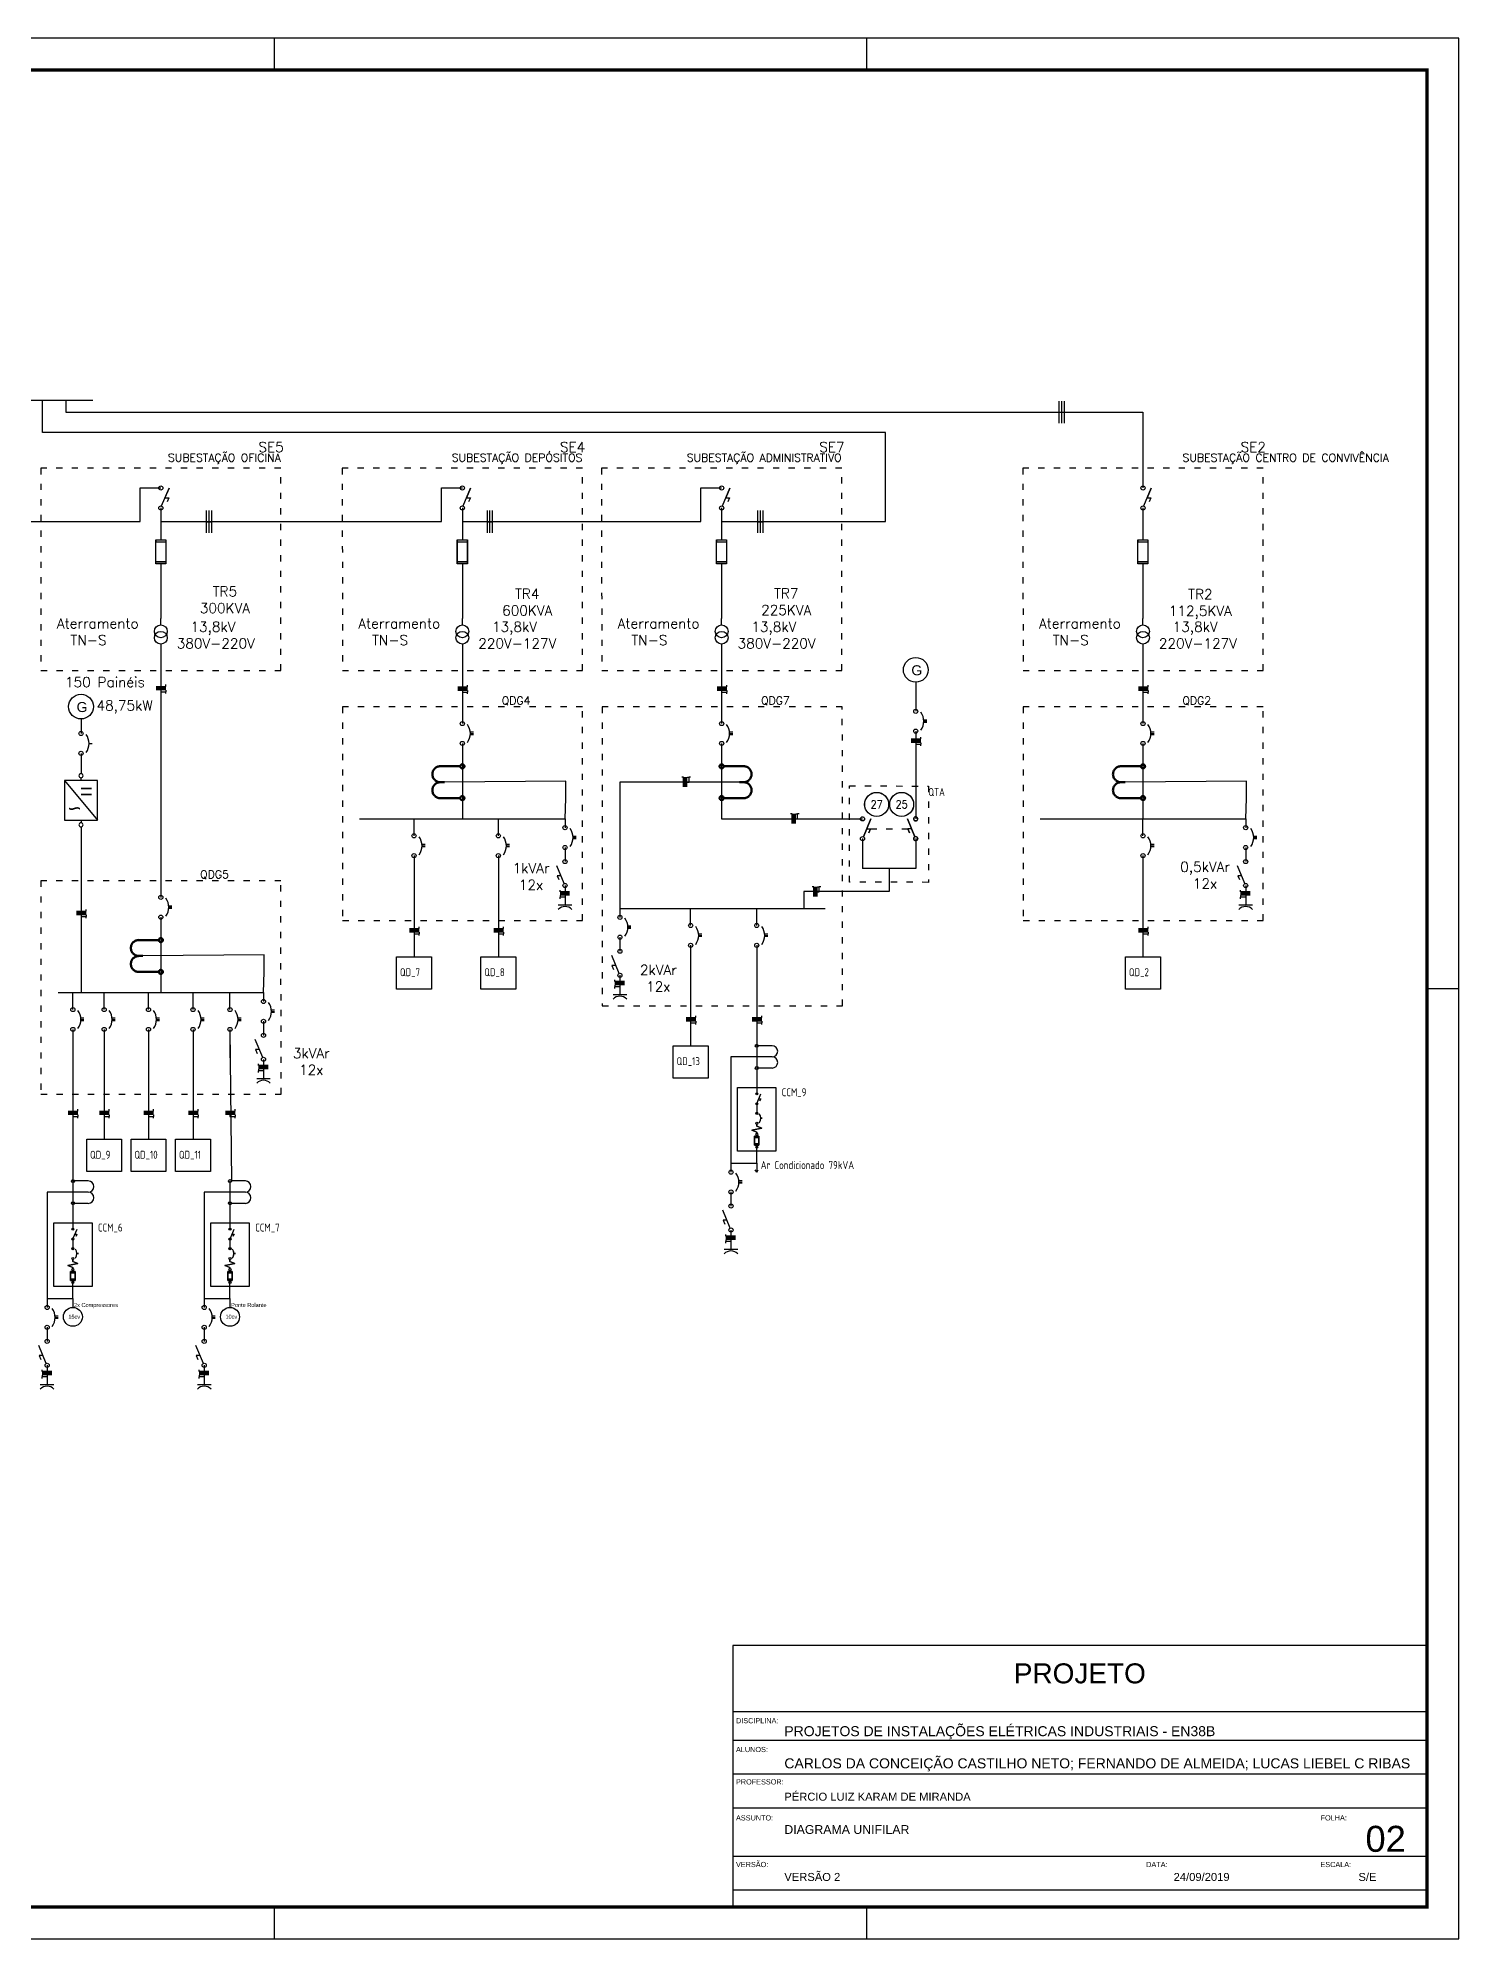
# Model space of a CAD drawing. Header units: millimetres. Extents: x -263 to 410, y 638 to 1114.
# Drawn here: x 54.7 to 409.8, y 638.4 to 1113.6 of the extents above; entities that cross this region are included whole.
import ezdxf
from ezdxf.enums import TextEntityAlignment as Align

# ---------------------------------------------------------------- set-up
doc = ezdxf.new("R2010")
doc.units = ezdxf.units.MM
doc.linetypes.add('ACAD_ISO02W100', pattern=[15, 12, -3])
doc.linetypes.add('ACAD_ISO03W100', pattern=[30, 12, -18])
doc.layers.add('Alimentadores', color=7, linetype='Continuous', lineweight=25)
doc.layers.add('Componentes', color=150, linetype='Continuous', lineweight=30)
for name, color, linetype in [('ARQ-FOLHA', 7, 'Continuous'), ('DESC', 250, 'Continuous'), ('SYMS', 245, 'Continuous')]:
    doc.layers.add(name, color=color, linetype=linetype)
doc.styles.add('arial', font='arial.ttf')
doc.styles.get("Standard").update_dxf_attribs({"font": 'arial.ttf'})
doc.styles.add('WD', font='romans.shx')
doc.styles.add('WD_IEC', font='isocp2.shx', dxfattribs={"width": 0.9, "height": 4})

# ---------------------------------------------------------------- blocks, each defined once
blk = doc.blocks.new('FOLHA A1')
at = {"layer": 'ARQ-FOLHA'}
for p, q in [((841, 0), (0, 0)), ((471, -10), (471, 0)), ((656, -10), (656, 0)), ((841, -594), (841, 0)), ((831, -297), (841, -297)), ((471, -594), (471, -584)), ((656, -594), (656, -584)), ((0, -594), (841, -594))]:
    blk.add_line(p, q, dxfattribs=at)
at = {"layer": 'ARQ-FOLHA', "const_width": 1}
blk.add_lwpolyline([(25, -10), (25, -584), (831, -584), (831, -10), (25, -10)], dxfattribs=at)
blk = doc.blocks.new('HFU0')
for p, q in [((-0.188, -0.078), (-0.188, 0.078)), ((-0.188, 0.078), (0.188, 0.078)), ((-0.156, 0.078), (-0.156, -0.078)), ((0.156, 0.078), (0.156, -0.078)), ((0.188, 0.078), (0.188, -0.078)), ((0.188, -0.078), (-0.188, -0.078))]:
    blk.add_line(p, q)
at = {"style": 'WD', "width": 0.7}
for tag, p in [('INST', (0, 0.328)), ('LOC', (0, 0.172)), ('DESC1', (0.007, -0.262)), ('DESC2', (0.007, -0.419)), ('DESC3', (0, -0.578))]:
    blk.add_attdef(tag, text='', height=0.125, dxfattribs=at).set_placement(p, align=Align.CENTER)
at = {"style": 'WD', "flags": 1}
for tag, p in [('X4TERM01', (-0.188, 0)), ('X1TERM02', (0.188, 0))]:
    blk.add_attdef(tag, p, '', height=0.01, dxfattribs=at)
at = {"style": 'WD', "width": 0.7}
blk.add_attdef('RATING1', text='', height=0.0938, dxfattribs=at).set_placement((0, 0), align=Align.MIDDLE_CENTER)
at = {"linetype": 'Continuous', "style": 'WD', "flags": 9}
for tag, p in [('ASSYCODE', (0.156, 0.118)), ('MFG', (0.156, 0.083)), ('CAT', (0.156, 0.102))]:
    blk.add_attdef(tag, text='', height=0.01, dxfattribs=at).set_placement(p, align=Align.CENTER)
at = {"linetype": 'Continuous', "style": 'WD', "width": 0.7, "flags": 8}
blk.add_attdef('TERM01', text='', height=0.1, dxfattribs=at).set_placement((-0.25, -0.016), align=Align.TOP_RIGHT)
blk.add_attdef('TERM02', text='', height=0.1, dxfattribs=at).set_placement((0.25, -0.016), align=Align.TOP_LEFT)
blk = doc.blocks.new('DISJUNTOR')
at = {"layer": 'Componentes', "linetype": 'Continuous'}
blk.add_line((228.84, 936.52), (229.58, 936.52), dxfattribs=at)
for centre in [(226.82, 939), (226.82, 934.05)]:
    blk.add_circle(centre, 0.514, dxfattribs=at)
blk.add_arc((225.08, 936.52), 3.74, 323.1301, 36.8699, dxfattribs=at)
blk = doc.blocks.new('FIOS')
at = {"layer": 'Alimentadores', "linetype": 'Continuous'}
for p, q in [((-1.15, 0), (1.26, 0)), ((0, 0), (0, -1.34)), ((1.26, 0), (1.26, 0.43)), ((-1.15, -0.24), (1.26, -0.24)), ((-1.15, -0.52), (1.26, -0.52)), ((-1.15, -0.81), (1.26, -0.81)), ((0, -1.34), (1.26, -1.34)), ((1.26, -0.93), (1.26, -1.34)), ((1.26, -1.75), (1.26, -1.34))]:
    blk.add_line(p, q, dxfattribs=at)
blk = doc.blocks.new('3FASESEMTERRA')
at = {"layer": 'Alimentadores', "linetype": 'Continuous'}
for p, q in [((-161.51, 1022.87), (-161.51, 1017.36)), ((-160.88, 1022.87), (-160.88, 1017.36)), ((-160.2, 1022.87), (-160.2, 1017.36)), ((-161.51, 1020.11), (-160.2, 1020.11))]:
    blk.add_line(p, q, dxfattribs=at)
blk = doc.blocks.new('HDS11')
for p, q in [((0.126, 0.013), (-0.156, 0.13)), ((0, 0.065), (0, 0.125)), ((0.062, 0.099), (0, 0.125))]:
    blk.add_line(p, q)
for centre in [(-0.155, 0), (0.155, 0)]:
    blk.add_circle(centre, 0.0322)
at = {"style": 'WD', "width": 0.7}
for tag, p in [('INST', (0, 0.625)), ('LOC', (0, 0.469)), ('RATING1', (0, 0.156)), ('DESC1', (0, -0.406)), ('XREF', (0, -0.236)), ('DESC2', (0, -0.562))]:
    blk.add_attdef(tag, text='', height=0.125, dxfattribs=at).set_placement(p, align=Align.CENTER)
at = {"style": 'WD'}
blk.add_attdef('TAG1', text='', height=0.125, dxfattribs=at).set_placement((0, 0.312), align=Align.CENTER)
for tag, p in [('X2LINK', (0, 0.438)), ('X8LINK', (0, -0.016))]:
    blk.add_attdef(tag, p, '', height=0.01, dxfattribs=at)
for tag, p, height, flags in [('X4TERM01', (-0.188, 0), 0.0125, 1), ('X1TERM02', (0.188, 0), 0.0125, 1), ('FAMILY', (0.206, 0.131), 0.01, 9), ('CONTACT', (0.206, 0.04), 0.01, 9)]:
    blk.add_attdef(tag, p, '', height=height, dxfattribs=dict(at, flags=flags))
at = {"linetype": 'Continuous', "style": 'WD', "flags": 9}
for tag, p in [('ASSYCODE', (0.219, 0.062)), ('MFG', (0.228, 0.089)), ('CAT', (0.23, 0.108))]:
    blk.add_attdef(tag, text='', height=0.01, dxfattribs=at).set_placement(p, align=Align.CENTER)
at = {"linetype": 'Continuous', "style": 'WD', "flags": 8}
blk.add_attdef('TERM01', text='', height=0.125, dxfattribs=at).set_placement((-0.25, -0.031), align=Align.TOP_RIGHT)
blk.add_attdef('TERM02', text='', height=0.125, dxfattribs=at).set_placement((0.25, -0.031), align=Align.TOP_LEFT)
blk = doc.blocks.new('HMO12')
blk.add_circle((0, 0), 0.188)
at = {"style": 'WD'}
for tag, width, p in [('INST', 0.7, (-0.026, 0.559)), ('TAG1', 0.9, (-0.031, 0.234)), ('LOC', 0.7, (-0.026, 0.39)), ('RATING1', 0.8, (0, 0))]:
    blk.add_attdef(tag, text='', height=0.125, dxfattribs=dict(at, width=width)).set_placement(p, align=Align.CENTER)
at = {"style": 'WD', "flags": 1}
for tag, p in [('X4TERM01', (-0.188, 0)), ('X1TERM02', (0.188, 0)), ('X0TERM03', (0.133, -0.133))]:
    blk.add_attdef(tag, p, '', height=0.0125, dxfattribs=at)
at = {"linetype": 'Continuous', "style": 'WD', "flags": 9}
blk.add_attdef('ASSYCODE', text='', height=0.01, dxfattribs=at).set_placement((0, 0.125), align=Align.CENTER)
at = {"style": 'WD', "flags": 9}
blk.add_attdef('FAMILY', text='', height=0.01, dxfattribs=at).set_placement((-0.005, 0.17), align=Align.CENTER)
at = {"linetype": 'Continuous', "style": 'WD', "flags": 1}
for tag, p in [('MFG', (0, 0.14)), ('CAT', (0, 0.159))]:
    blk.add_attdef(tag, text='', height=0.01, dxfattribs=at).set_placement(p, align=Align.MIDDLE)
at = {"style": 'WD'}
for tag, p, width in [('DESC1', (1.126, 0.046), 0.9), ('DESC2', (1.126, -0.11), 0.9), ('RATING3', (1.125, -0.423), 0.8), ('DESC3', (1.126, -0.266), 0.9), ('RATING4', (1.125, -0.579), 0.8), ('WDTAGALT', (1.125, -0.75), 0.7)]:
    blk.add_attdef(tag, p, '', height=0.125, dxfattribs=dict(at, width=width))
at = {"linetype": 'Continuous', "style": 'WD'}
blk.add_attdef('TERM01', text='', height=0.125, dxfattribs=at).set_placement((-0.231, -0.035), align=Align.TOP_RIGHT)
at = {"style": 'WD', "width": 0.8}
blk.add_attdef('RATING2', text='', height=0.125, dxfattribs=at).set_placement((0.001, -0.016), align=Align.TOP_CENTER)
at = {"linetype": 'Continuous', "style": 'WD'}
for tag, p in [('TERM03', (0.062, -0.219)), ('TERM02', (0.231, -0.035))]:
    blk.add_attdef(tag, text='', height=0.125, dxfattribs=at).set_placement(p, align=Align.TOP_LEFT)
blk = doc.blocks.new('B2')
at = {"layer": 'Componentes', "linetype": 'ACAD_ISO02W100', "lineweight": 53}
for p, q in [((-1, 3.99), (3.97, 3.99)), ((0, 0), (-1, 0)), ((0, 0), (-1, 0)), ((-1, -3.99), (3.97, -3.99))]:
    blk.add_line(p, q, dxfattribs=at)
for centre in [(4.49, 3.97), (4.49, -3.97)]:
    blk.add_circle(centre, 0.514, dxfattribs=at)
for centre in [(-1, 2), (-1, -2)]:
    blk.add_arc(centre, 2, 90, 270, dxfattribs=at)
blk = doc.blocks.new('HCB11ML')
for p, q in [((0, 0.173), (0, 0.126)), ((0.188, 0), (0.25, 0)), ((0.25, 0), (0.312, 0.156)), ((0.312, 0.156), (0.375, -0.156)), ((0.375, -0.156), (0.438, 0)), ((0.438, 0), (0.467, 0)), ((0.562, 0), (0.531, 0)), ((0.562, 0.07), (0.844, 0.07)), ((0.562, -0.07), (0.562, 0.07)), ((0.609, 0.07), (0.609, -0.07)), ((0.797, 0.07), (0.797, -0.07)), ((0.844, 0.07), (0.844, -0.07)), ((0.875, 0), (0.844, 0)), ((0.844, -0.07), (0.562, -0.07))]:
    blk.add_line(p, q)
for centre in [(-0.155, 0), (0.155, 0), (0.499, 0), (0.905, 0)]:
    blk.add_circle(centre, 0.0322)
blk.add_arc((0, -0.109), 0.234, 53.1301, 126.8699)
at = {"style": 'WD', "width": 0.7}
for tag, p in [('DESC1', (0, 0.5)), ('INST', (0, 0.826)), ('LOC', (0, 0.656)), ('DESC2', (0, 0.344)), ('RATING1', (0, -0.188)), ('XREF', (0, -0.344))]:
    blk.add_attdef(tag, text='', height=0.125, dxfattribs=at).set_placement(p, align=Align.CENTER)
at = {"style": 'WD'}
for tag, p in [('TAG1', (0, 0.188)), ('MISC', (0.688, 0.125))]:
    blk.add_attdef(tag, text='', height=0.125, dxfattribs=at).set_placement(p, align=Align.CENTER)
for tag, p, height, flags in [('X4TERM01', (-0.188, 0), 0.0125, 1), ('X2LINK', (0, 0.219), 0.01, 1), ('X8LINK', (0, 0), 0.01, 1), ('FAMILY', (0.205, 0.152), 0.01, 9), ('CONTACT', (0.205, 0.133), 0.01, 9), ('X1TERM02', (0.938, 0), 0.0125, 1)]:
    blk.add_attdef(tag, p, '', height=height, dxfattribs=dict(at, flags=flags))
at = {"linetype": 'Continuous', "style": 'WD', "flags": 9}
for tag, p in [('ASSYCODE', (0.219, 0.062)), ('MFG', (0.228, 0.089)), ('CAT', (0.23, 0.108))]:
    blk.add_attdef(tag, text='', height=0.01, dxfattribs=at).set_placement(p, align=Align.CENTER)
at = {"linetype": 'Continuous', "style": 'WD', "flags": 8}
blk.add_attdef('TERM01', text='', height=0.125, dxfattribs=at).set_placement((-0.25, -0.031), align=Align.TOP_RIGHT)
blk.add_attdef('TERM02', text='', height=0.125, dxfattribs=at).set_placement((1, -0.031), align=Align.TOP_LEFT)
blk = doc.blocks.new('HXF1PT')
for p, q in [((-0.25, 0.344), (-0.25, 0.032)), ((0, 0.344), (0, 0.281)), ((0.25, 0.344), (0.25, 0.032))]:
    blk.add_line(p, q)
for centre in [(-0.249, 0), (0.249, 0)]:
    blk.add_circle(centre, 0.0322)
for centre in [(-0.125, 0.344), (0.125, 0.344)]:
    blk.add_arc(centre, 0.125, 0, 180)
at = {"style": 'WD', "width": 0.7}
for tag, p in [('INST', (-0.388, 0.577)), ('LOC', (-0.388, 0.408)), ('DESC1', (-0.388, 0.252)), ('DESC2', (-0.388, 0.095))]:
    blk.add_attdef(tag, text='', height=0.125, dxfattribs=at).set_placement(p, align=Align.RIGHT)
at = {"style": 'WD'}
for tag, p, height, flags in [('X4TERM01', (-0.281, 0), 0.0125, 1), ('X1TERM02', (0.281, 0), 0.0125, 1), ('FAMILY', (0.304, 0.191), 0.01, 9), ('X8TERM01', (-0.249, -0.032), 0.0125, 1), ('X8TERM02', (0.249, -0.032), 0.0125, 1)]:
    blk.add_attdef(tag, p, '', height=height, dxfattribs=dict(at, flags=flags))
blk.add_attdef('TYPE', text='', height=0.125, dxfattribs=at).set_placement((0, 0.125), align=Align.CENTER)
at = {"linetype": 'Continuous', "style": 'WD', "flags": 9}
for tag, p in [('ASSYCODE', (0.329, 0.119)), ('MFG', (0.327, 0.143)), ('CAT', (0.329, 0.162))]:
    blk.add_attdef(tag, text='', height=0.01, dxfattribs=at).set_placement(p, align=Align.CENTER)
at = {"style": 'WD'}
blk.add_attdef('TAG1', (0.368, 0.188), '', height=0.125, dxfattribs=at)
at = {"style": 'WD', "width": 0.7}
blk.add_attdef('RATING1', (0.368, 0.031), '', height=0.125, dxfattribs=at)
at = {"linetype": 'Continuous', "style": 'WD', "flags": 8}
for tag, p in [('TERM01', (-0.188, -0.031)), ('TERM02', (0.328, -0.031))]:
    blk.add_attdef(tag, text='', height=0.125, dxfattribs=at).set_placement(p, align=Align.TOP_LEFT)
blk = doc.blocks.new('inversor')
at = {"layer": 'Componentes', "linetype": 'Continuous'}
for p, q in [((4.13, -1.17), (-4.13, -11.12)), ((0, -1.17), (0, -0.51)), ((0, -11.12), (0, -11.77))]:
    blk.add_line(p, q, dxfattribs=at)
blk.add_lwpolyline([(-4.13, -1.17), (4.13, -1.17), (4.13, -11.12), (-4.13, -11.12)], close=True, dxfattribs=at)
for centre in [(0, 0), (0, -12.28)]:
    blk.add_circle(centre, 0.514, dxfattribs=at)
at = {"layer": 'Componentes', "linetype": 'Continuous', "char_height": 4, "attachment_point": 1}
for s, insert in [('=', (-2.95, -1.85)), ('~', (0, -6.14))]:
    blk.add_mtext_dynamic_manual_height_columns(s, width=7.7773, gutter_width=12.5, heights=[0], dxfattribs=dict(at, insert=insert))

msp = doc.modelspace()

# ---------------------------------------------------------------- linework, layer by layer
at = {"lineweight": 30}
msp.add_line((-7.31, 1023.11), (68.45, 1023.11), dxfattribs=at)
at = {"ltscale": 0.13}
for p, q in [((85.41, 996.17), (85.41, 988.19)), ((160.76, 996.17), (160.76, 988.19)), ((225.56, 996.17), (225.56, 988.19)), ((330.85, 996.17), (330.85, 988.19)), ((85.41, 982.21), (85.41, 968.5)), ((160.76, 982.21), (160.76, 968.5)), ((225.56, 982.21), (225.56, 968.5)), ((330.85, 982.21), (330.85, 968.5)), ((274.07, 925.94), (274.07, 918.44)), ((260.77, 913.49), (260.77, 905.99)), ((274.07, 913.49), (274.07, 905.99)), ((274.07, 905.99), (260.77, 905.99)), ((267.42, 905.99), (267.42, 902.66)), ((234.33, 851.29), (234.33, 849.69)), ((234.33, 847.21), (234.33, 845.62)), ((234.33, 845.62), (234.33, 844.82)), ((63.44, 817.47), (63.44, 815.88)), ((102.7, 817.47), (102.7, 815.88)), ((63.44, 813.4), (63.44, 811.8)), ((102.7, 813.4), (102.7, 811.8)), ((63.44, 811.8), (63.44, 811)), ((102.7, 811.8), (102.7, 811))]:
    msp.add_line(p, q, dxfattribs=at)
at = {"linetype": 'ACAD_ISO03W100', "ltscale": 0.13}
msp.add_line((262.77, 915.96), (272.08, 915.96), dxfattribs=at)
for points in [[(55.43, 955.51), (115.43, 955.51), (115.41, 1006.12), (55.41, 1006.12)], [(130.79, 955.51), (190.79, 955.51), (190.76, 1006.12), (130.76, 1006.12)], [(195.59, 955.51), (255.59, 955.51), (255.56, 1006.12), (195.56, 1006.12)], [(300.88, 955.51), (360.88, 955.51), (360.85, 1006.12), (300.85, 1006.12)], [(130.81, 893.06), (190.81, 893.06), (190.79, 946.41), (130.79, 946.41)], [(195.74, 871.69), (255.74, 871.69), (255.72, 946.41), (195.72, 946.41)], [(300.9, 893.06), (360.9, 893.06), (360.88, 946.41), (300.88, 946.41)], [(257.48, 926.68), (277.22, 926.64), (277.22, 902.57), (257.48, 902.61)], [(55.46, 849.62), (115.46, 849.62), (115.43, 902.97), (55.43, 902.97)]]:
    msp.add_lwpolyline(points, close=True, dxfattribs=at)
at = {"ltscale": 0.13}
for points in [[(229.54, 851.29), (239.12, 851.29), (239.12, 835.33), (229.54, 835.33)], [(58.65, 817.47), (68.23, 817.47), (68.23, 801.51), (58.65, 801.51)], [(97.91, 817.47), (107.49, 817.47), (107.49, 801.51), (97.91, 801.51)]]:
    msp.add_lwpolyline(points, close=True, dxfattribs=at)
at = {"layer": 'Alimentadores', "linetype": 'Continuous'}
for p, q in [((55.87, 1015.01), (55.87, 1023.11)), ((61.66, 1023.11), (61.66, 1020.11)), ((61.66, 1020.11), (330.85, 1020.11)), ((330.85, 1020.11), (330.85, 1001.15)), ((266.5, 1015.01), (55.87, 1015.01)), ((266.5, 992.74), (266.5, 1015.01)), ((80.21, 992.74), (80.21, 1001.15)), ((80.21, 1001.15), (85.41, 1001.15)), ((155.57, 992.74), (155.57, 1001.15)), ((155.57, 1001.15), (160.76, 1001.15)), ((220.37, 992.74), (220.37, 1001.15)), ((220.37, 1001.15), (225.56, 1001.15)), ((15.64, 992.74), (80.21, 992.74)), ((85.41, 992.74), (155.57, 992.74)), ((92.54, 992.74), (155.57, 992.74)), ((160.76, 992.74), (220.37, 992.74)), ((225.56, 992.74), (266.5, 992.74)), ((85.41, 960.52), (85.41, 950.89)), ((160.76, 960.52), (160.76, 950.89)), ((160.76, 960.52), (160.76, 942.26)), ((225.56, 960.52), (225.56, 942.26)), ((330.85, 960.52), (330.85, 942.26)), ((274.07, 952.6), (274.07, 945.33)), ((85.41, 950.22), (85.41, 898.82)), ((65.47, 943.41), (65.47, 939.77)), ((276.83, 943.15), (276.06, 943.15)), ((276.83, 942.55), (276.06, 942.55)), ((160.76, 937.3), (160.76, 918.44)), ((163.52, 940.08), (162.74, 940.08)), ((163.52, 939.48), (162.74, 939.48)), ((225.56, 937.3), (225.56, 918.44)), ((228.32, 940.08), (227.54, 940.08)), ((228.32, 939.48), (227.54, 939.48)), ((274.07, 940.37), (274.07, 933.32)), ((330.85, 937.3), (330.85, 918.44)), ((333.61, 940.08), (332.83, 940.08)), ((333.61, 939.48), (332.83, 939.48)), ((65.47, 934.81), (65.47, 929.73)), ((274.07, 933.32), (274.07, 925.94)), ((186.61, 927.87), (156.27, 927.6)), ((186.61, 923.63), (186.61, 927.87)), ((230.05, 927.6), (200.14, 927.6)), ((200.14, 927.6), (200.14, 896.03)), ((356.7, 927.87), (326.36, 927.6)), ((356.7, 923.63), (356.7, 927.87)), ((186.43, 918.44), (186.61, 923.63)), ((356.52, 918.44), (356.7, 923.63)), ((148.7, 914.21), (148.7, 918.44)), ((169.77, 914.21), (169.77, 918.44)), ((186.43, 918.44), (186.43, 916.23)), ((225.56, 918.44), (260.77, 918.44)), ((330.85, 914.21), (330.85, 918.44)), ((356.52, 918.44), (356.52, 916.23)), ((65.47, 916.43), (65.47, 915.75)), ((65.47, 915.75), (65.47, 875)), ((189.19, 914.05), (188.41, 914.05)), ((189.19, 913.45), (188.41, 913.45)), ((359.28, 914.05), (358.5, 914.05)), ((359.28, 913.45), (358.5, 913.45)), ((148.7, 909.25), (148.7, 883.96)), ((151.45, 912.03), (150.68, 912.03)), ((151.45, 911.43), (150.68, 911.43)), ((169.77, 909.25), (169.77, 883.96)), ((172.52, 912.03), (171.75, 912.03)), ((172.52, 911.43), (171.75, 911.43)), ((186.43, 911.28), (186.43, 907.76)), ((330.85, 909.25), (330.85, 883.96)), ((333.61, 912.03), (332.83, 912.03)), ((333.61, 911.43), (332.83, 911.43)), ((356.52, 911.28), (356.52, 907.76)), ((186.43, 901.77), (186.43, 896.86)), ((267.42, 900.26), (246.06, 900.26)), ((246.06, 900.26), (246.06, 896.03)), ((267.42, 902.66), (267.42, 900.26)), ((356.52, 901.77), (356.52, 896.86)), ((85.41, 893.86), (85.41, 875)), ((88.16, 896.64), (87.39, 896.64)), ((88.16, 896.04), (87.39, 896.04)), ((200.14, 896.03), (200.14, 893.82)), ((217.82, 891.79), (217.82, 896.03)), ((234.33, 891.79), (234.33, 896.03)), ((200.14, 888.86), (200.14, 885.34)), ((202.9, 891.64), (202.12, 891.64)), ((202.9, 891.04), (202.12, 891.04)), ((220.57, 889.61), (219.8, 889.61)), ((220.57, 889.01), (219.8, 889.01)), ((237.09, 889.61), (236.31, 889.61)), ((237.09, 889.01), (236.31, 889.01)), ((111.26, 884.43), (80.92, 884.16)), ((111.26, 880.19), (111.26, 884.43)), ((217.82, 886.83), (217.82, 861.72)), ((234.33, 886.83), (234.33, 861.72)), ((111.07, 875), (111.26, 880.19)), ((200.14, 879.35), (200.14, 874.44)), ((63.44, 870.76), (63.44, 875)), ((71.26, 870.76), (71.26, 875)), ((82.33, 870.76), (82.33, 875)), ((93.46, 870.76), (93.46, 875)), ((102.7, 870.76), (102.7, 875)), ((111.07, 875), (111.07, 872.79)), ((234.33, 875.85), (234.33, 868.78)), ((113.83, 870.61), (113.06, 870.61)), ((113.83, 870.01), (113.06, 870.01)), ((63.44, 865.81), (63.44, 858.74)), ((63.44, 865.81), (63.44, 827.54)), ((66.2, 868.59), (65.42, 868.59)), ((66.2, 867.98), (65.42, 867.98)), ((71.26, 865.81), (71.26, 838.33)), ((74.01, 868.59), (73.24, 868.59)), ((74.01, 867.98), (73.24, 867.98)), ((82.33, 865.81), (82.33, 838.33)), ((85.09, 868.59), (84.32, 868.59)), ((85.09, 867.98), (84.32, 867.98)), ((93.46, 865.81), (93.46, 838.33)), ((96.22, 868.59), (95.44, 868.59)), ((96.22, 867.98), (95.44, 867.98)), ((102.7, 865.81), (102.7, 858.74)), ((102.7, 865.81), (103.06, 827.91)), ((105.45, 868.59), (104.68, 868.59)), ((105.45, 867.98), (104.68, 867.98)), ((111.07, 867.83), (111.07, 864.32)), ((234.33, 861.72), (234.33, 851.29)), ((111.07, 858.32), (111.07, 853.41)), ((237.47, 858.94), (227.89, 858.94)), ((227.89, 858.94), (227.89, 832.33)), ((234.33, 832.33), (234.33, 836.36)), ((227.89, 832.33), (234.33, 832.33)), ((227.89, 832.33), (227.89, 830.12)), ((234.33, 832.33), (234.33, 830.12)), ((63.44, 827.9), (63.44, 817.47)), ((102.7, 827.9), (102.7, 817.47)), ((230.65, 827.94), (229.88, 827.94)), ((230.65, 827.34), (229.88, 827.34)), ((66.58, 825.12), (57, 825.12)), ((57, 825.12), (57, 798.52)), ((105.84, 825.12), (96.26, 825.12)), ((96.26, 825.12), (96.26, 798.52)), ((227.89, 825.17), (227.89, 821.65)), ((227.89, 815.65), (227.89, 810.75)), ((57, 798.52), (63.44, 798.52)), ((57, 798.52), (57, 796.31)), ((63.44, 798.52), (63.44, 802.54)), ((63.44, 798.52), (63.44, 796.31)), ((96.26, 798.52), (102.7, 798.52)), ((96.26, 798.52), (96.26, 796.31)), ((102.7, 798.52), (102.7, 802.54)), ((102.7, 798.52), (102.7, 796.31)), ((59.76, 794.13), (58.99, 794.13)), ((99.02, 794.13), (98.24, 794.13)), ((57, 791.35), (57, 787.83)), ((59.76, 793.53), (58.99, 793.53)), ((96.26, 791.35), (96.26, 787.83)), ((99.02, 793.53), (98.24, 793.53)), ((57, 781.84), (57, 776.93)), ((96.26, 781.84), (96.26, 776.93))]:
    msp.add_line(p, q, dxfattribs=at)
at = {"layer": 'Alimentadores', "linetype": 'Continuous', "lineweight": 30}
for p, q in [((135.09, 918.44), (186.43, 918.44)), ((305.18, 918.44), (356.52, 918.44)), ((200.07, 896.03), (251.41, 896.03)), ((59.74, 875), (111.07, 875))]:
    msp.add_line(p, q, dxfattribs=at)
at = {"layer": 'Alimentadores', "linetype": 'Continuous'}
for points in [[(144.34, 883.96), (153.05, 883.96), (153.05, 875.89), (144.34, 875.89)], [(165.41, 883.96), (174.12, 883.96), (174.12, 875.89), (165.41, 875.89)], [(326.5, 883.96), (335.21, 883.96), (335.21, 875.89), (326.5, 875.89)], [(213.46, 861.72), (222.17, 861.72), (222.17, 853.64), (213.46, 853.64)], [(66.9, 838.33), (75.61, 838.33), (75.61, 830.26), (66.9, 830.26)], [(77.98, 838.33), (86.69, 838.33), (86.69, 830.26), (77.98, 830.26)], [(89.1, 838.33), (97.81, 838.33), (97.81, 830.26), (89.1, 830.26)]]:
    msp.add_lwpolyline(points, close=True, dxfattribs=at)
at = {"layer": 'ARQ-FOLHA'}
for p, q in [((401.82, 711.76), (228.32, 711.76)), ((228.32, 711.76), (228.32, 646.43)), ((401.82, 695.25), (228.32, 695.25)), ((401.82, 688.05), (228.32, 688.05)), ((401.82, 679.6), (228.32, 679.6)), ((228.32, 679.6), (228.32, 679.6)), ((401.82, 671.15), (228.32, 671.15)), ((228.32, 670.15), (228.32, 670.15)), ((401.82, 659.02), (228.32, 659.02)), ((401.82, 650.62), (228.32, 650.62))]:
    msp.add_line(p, q, dxfattribs=at)
at = {"layer": 'Componentes', "linetype": 'Continuous'}
for p, q in [((85.61, 996.65), (87.48, 1001.14)), ((87.48, 1001.14), (86.45, 998.65)), ((86.45, 998.65), (87.4, 998.65)), ((87.4, 998.65), (86.99, 997.65)), ((160.96, 996.65), (162.84, 1001.14)), ((162.84, 1001.14), (161.8, 998.65)), ((161.8, 998.65), (162.76, 998.65)), ((162.76, 998.65), (162.34, 997.65)), ((225.76, 996.65), (227.64, 1001.14)), ((227.64, 1001.14), (226.6, 998.65)), ((226.6, 998.65), (227.56, 998.65)), ((227.56, 998.65), (227.14, 997.65)), ((331.05, 996.65), (332.93, 1001.14)), ((332.93, 1001.14), (331.89, 998.65)), ((331.89, 998.65), (332.85, 998.65)), ((332.85, 998.65), (332.43, 997.65)), ((84.16, 988.19), (86.65, 988.19)), ((84.16, 982.21), (84.16, 988.19)), ((84.16, 988.19), (84.16, 987.69)), ((84.16, 987.69), (86.65, 987.69)), ((86.65, 988.19), (86.65, 982.21)), ((86.65, 987.69), (86.65, 982.71)), ((159.51, 988.19), (162.01, 988.19)), ((159.51, 982.21), (159.51, 988.19)), ((159.51, 988.19), (159.51, 987.69)), ((159.51, 987.69), (162.01, 987.69)), ((162.01, 988.19), (162.01, 982.21)), ((162.01, 987.69), (162.01, 982.71)), ((224.31, 988.19), (226.81, 988.19)), ((224.31, 982.21), (224.31, 988.19)), ((224.31, 988.19), (224.31, 987.69)), ((224.31, 987.69), (226.81, 987.69)), ((226.81, 988.19), (226.81, 982.21)), ((226.81, 987.69), (226.81, 982.71)), ((329.6, 988.19), (332.1, 988.19)), ((329.6, 982.21), (329.6, 988.19)), ((329.6, 988.19), (329.6, 987.69)), ((329.6, 987.69), (332.1, 987.69)), ((332.1, 988.19), (332.1, 982.21)), ((332.1, 987.69), (332.1, 982.71)), ((86.65, 982.71), (84.16, 982.71)), ((86.65, 982.21), (84.16, 982.21)), ((162.01, 982.71), (159.51, 982.71)), ((162.01, 982.21), (159.51, 982.21)), ((226.81, 982.71), (224.31, 982.71)), ((226.81, 982.21), (224.31, 982.21)), ((332.1, 982.71), (329.6, 982.71)), ((332.1, 982.21), (329.6, 982.21)), ((85.41, 966.9), (85.41, 968.5)), ((160.76, 966.9), (160.76, 968.5)), ((225.56, 966.9), (225.56, 968.5)), ((330.85, 966.9), (330.85, 968.5)), ((85.41, 962.12), (85.41, 960.52)), ((160.76, 962.12), (160.76, 960.52)), ((225.56, 962.12), (225.56, 960.52)), ((330.85, 962.12), (330.85, 960.52)), ((262.85, 918.45), (260.98, 913.96)), ((272, 918.45), (273.87, 913.96)), ((261.81, 915.96), (262.77, 915.96)), ((262.77, 915.96), (262.35, 914.97)), ((273.03, 915.96), (272.08, 915.96)), ((272.08, 915.96), (272.49, 914.97)), ((186.23, 902.24), (184.37, 906.7)), ((185.4, 904.23), (184.45, 904.23)), ((184.45, 904.23), (184.86, 903.24)), ((356.32, 902.24), (354.46, 906.7)), ((355.49, 904.23), (354.54, 904.23)), ((354.54, 904.23), (354.95, 903.24)), ((188.13, 896.86), (184.73, 896.86)), ((358.22, 896.86), (354.82, 896.86)), ((199.94, 879.82), (198.08, 884.28)), ((199.11, 881.81), (198.16, 881.81)), ((198.16, 881.81), (198.57, 880.82)), ((201.84, 874.44), (198.44, 874.44)), ((110.87, 858.8), (109.01, 863.26)), ((110.04, 860.79), (109.09, 860.79)), ((109.09, 860.79), (109.51, 859.8)), ((112.77, 853.41), (109.37, 853.41)), ((234.43, 847.45), (235.37, 849.7)), ((234.85, 848.45), (235.33, 848.45)), ((235.33, 848.45), (235.12, 847.95)), ((234.33, 841.59), (234.33, 842.08)), ((235.58, 841.09), (234.33, 841.59)), ((235.34, 843.58), (235.71, 843.58)), ((233.08, 840.59), (235.58, 841.09)), ((234.33, 840.09), (233.08, 840.59)), ((233.77, 839.09), (233.77, 836.85)), ((234.89, 839.09), (233.77, 839.09)), ((233.77, 839.09), (233.77, 837.22)), ((234.89, 838.72), (233.77, 838.72)), ((233.77, 837.22), (234.89, 837.22)), ((233.77, 836.85), (234.89, 836.85)), ((234.33, 839.86), (234.33, 840.09)), ((234.33, 839.34), (234.33, 839.09)), ((234.33, 836.61), (234.33, 836.85)), ((234.89, 836.85), (234.89, 839.09)), ((234.89, 837.22), (234.89, 838.72)), ((234.33, 830.12), (233.98, 830.68)), ((234.33, 830.12), (234.68, 830.68)), ((227.69, 816.13), (225.83, 820.59)), ((226.86, 818.12), (225.91, 818.12)), ((225.91, 818.12), (226.32, 817.13)), ((63.54, 813.63), (64.48, 815.88)), ((63.96, 814.64), (64.44, 814.64)), ((64.44, 814.64), (64.23, 814.14)), ((102.8, 813.63), (103.74, 815.88)), ((103.22, 814.64), (103.7, 814.64)), ((103.7, 814.64), (103.49, 814.14)), ((63.44, 807.77), (63.44, 808.27)), ((64.45, 809.77), (64.82, 809.77)), ((102.7, 807.77), (102.7, 808.27)), ((103.71, 809.77), (104.08, 809.77)), ((229.59, 810.75), (226.19, 810.75)), ((62.19, 806.77), (64.69, 807.27)), ((63.44, 806.27), (62.19, 806.77)), ((62.88, 805.28), (62.88, 803.03)), ((64, 805.28), (62.88, 805.28)), ((62.88, 805.28), (62.88, 803.41)), ((64, 804.9), (62.88, 804.9)), ((62.88, 803.41), (64, 803.41)), ((64.69, 807.27), (63.44, 807.77)), ((63.44, 806.04), (63.44, 806.27)), ((63.44, 805.53), (63.44, 805.28)), ((64, 803.03), (64, 805.28)), ((64, 803.41), (64, 804.9)), ((101.45, 806.77), (103.94, 807.27)), ((102.7, 806.27), (101.45, 806.77)), ((102.14, 805.28), (102.14, 803.03)), ((103.26, 805.28), (102.14, 805.28)), ((102.14, 805.28), (102.14, 803.41)), ((103.26, 804.9), (102.14, 804.9)), ((102.14, 803.41), (103.26, 803.41)), ((103.94, 807.27), (102.7, 807.77)), ((102.7, 806.04), (102.7, 806.27)), ((102.7, 805.53), (102.7, 805.28)), ((103.26, 803.03), (103.26, 805.28)), ((103.26, 803.41), (103.26, 804.9)), ((62.88, 803.03), (64, 803.03)), ((63.44, 802.8), (63.44, 803.03)), ((102.14, 803.03), (103.26, 803.03)), ((102.7, 802.8), (102.7, 803.03)), ((56.8, 782.31), (54.94, 786.77)), ((55.97, 784.3), (55.02, 784.3)), ((55.02, 784.3), (55.43, 783.31)), ((96.06, 782.31), (94.2, 786.77)), ((95.23, 784.3), (94.28, 784.3)), ((94.28, 784.3), (94.69, 783.31)), ((58.7, 776.93), (55.3, 776.93)), ((97.96, 776.93), (94.56, 776.93))]:
    msp.add_line(p, q, dxfattribs=at)
for centre, radius in [((85.41, 1001.15), 0.514), ((160.76, 1001.15), 0.514), ((225.56, 1001.15), 0.514), ((330.85, 1001.15), 0.514), ((85.41, 996.17), 0.514), ((160.76, 996.17), 0.514), ((225.56, 996.17), 0.514), ((330.85, 996.17), 0.514), ((85.41, 965.31), 1.6), ((85.41, 963.71), 1.6), ((160.76, 965.31), 1.6), ((160.76, 963.71), 1.6), ((225.56, 965.31), 1.6), ((225.56, 963.71), 1.6), ((330.85, 965.31), 1.6), ((330.85, 963.71), 1.6), ((264.3, 922.06), 2.99), ((270.54, 922.06), 2.99), ((260.77, 918.44), 0.514), ((274.07, 918.44), 0.514), ((260.77, 913.49), 0.514), ((274.07, 913.49), 0.514), ((186.43, 907.76), 0.514), ((356.52, 907.76), 0.514), ((186.43, 901.77), 0.514), ((356.52, 901.77), 0.514), ((200.14, 885.34), 0.514), ((200.14, 879.35), 0.514), ((111.07, 864.32), 0.514), ((111.07, 858.32), 0.514), ((234.33, 849.69), 0.257), ((234.33, 847.21), 0.257), ((234.33, 844.82), 0.257), ((234.33, 842.34), 0.257), ((234.33, 839.6), 0.257), ((234.33, 836.36), 0.257), ((227.89, 821.65), 0.514), ((63.44, 815.88), 0.257), ((63.44, 813.4), 0.257), ((102.7, 815.88), 0.257), ((102.7, 813.4), 0.257), ((227.89, 815.65), 0.514), ((63.44, 811), 0.257), ((63.44, 808.53), 0.257), ((102.7, 811), 0.257), ((102.7, 808.53), 0.257), ((63.44, 805.78), 0.257), ((102.7, 805.78), 0.257), ((63.44, 802.54), 0.257), ((102.7, 802.54), 0.257), ((63.44, 793.95), 2.36), ((102.7, 793.95), 2.36), ((57, 787.83), 0.514), ((96.26, 787.83), 0.514), ((57, 781.84), 0.514), ((96.26, 781.84), 0.514)]:
    msp.add_circle(centre, radius, dxfattribs=at)
at = {"layer": 'Componentes', "linetype": 'Continuous', "lineweight": 30}
for centre in [(274.07, 955.69), (65.47, 946.5)]:
    msp.add_circle(centre, 3.09, dxfattribs=at)
at = {"layer": 'Componentes', "linetype": 'Continuous'}
for centre, radius, start, end in [((186.43, 894.19), 2.34, 43.3011, 136.6989), ((356.52, 894.19), 2.34, 43.3011, 136.6989), ((200.14, 871.77), 2.34, 43.3011, 136.6989), ((111.07, 850.75), 2.34, 43.3011, 136.6989), ((233.46, 843.58), 1.87, 323.1301, 36.8699), ((62.57, 809.77), 1.87, 323.1301, 36.8699), ((101.83, 809.77), 1.87, 323.1301, 36.8699), ((227.89, 808.08), 2.34, 43.3011, 136.6989), ((57, 774.27), 2.34, 43.3011, 136.6989), ((96.26, 774.27), 2.34, 43.3011, 136.6989)]:
    msp.add_arc(centre, radius, start, end, dxfattribs=at)

# ---------------------------------------------------------------- block references
at = {"layer": 'Alimentadores', "linetype": 'Continuous'}
for name, p in [('3FASESEMTERRA', (471.36, 0)), ('3FASESEMTERRA', (258.29, -27.38)), ('3FASESEMTERRA', (328.45, -27.38)), ('3FASESEMTERRA', (396.05, -27.38)), ('FIOS', (85.41, 951.56)), ('FIOS', (160.76, 951.45)), ('FIOS', (225.56, 951.45)), ('FIOS', (330.85, 951.45)), ('FIOS', (274.07, 938.41)), ('FIOS', (65.47, 895.37)), ('FIOS', (148.7, 891.02)), ('FIOS', (169.77, 891.02)), ('FIOS', (330.85, 891.02)), ('FIOS', (217.82, 868.78)), ('FIOS', (234.33, 868.78)), ('FIOS', (63.44, 845.4)), ('FIOS', (71.26, 845.4)), ('FIOS', (82.33, 845.4)), ('FIOS', (93.46, 845.4)), ('FIOS', (102.7, 845.4))]:
    msp.add_blockref(name, p, dxfattribs=at)
at = {"layer": 'Alimentadores', "linetype": 'Continuous', "rotation": 90}
for p in [(216.07, 927.6), (243.17, 918.44), (248.62, 900.21)]:
    msp.add_blockref('FIOS', p, dxfattribs=at)
at = {"layer": 'Alimentadores', "linetype": 'Continuous', "xscale": -1}
for p in [(186.43, 900.21), (356.52, 900.21), (200.14, 877.79), (111.07, 856.77), (227.89, 814.1), (57, 780.28), (96.26, 780.28)]:
    msp.add_blockref('FIOS', p, dxfattribs=at)
at = {"layer": 'ARQ-FOLHA', "xscale": 0.8, "yscale": 0.8, "zscale": 0.8}
msp.add_blockref('FOLHA A1', (-262.98, 1113.63), dxfattribs=at)
at = {"layer": 'Componentes', "linetype": 'Continuous'}
for name, p in [('DISJUNTOR', (47.25, 6.32)), ('DISJUNTOR', (-66.06, 3.25)), ('DISJUNTOR', (-1.26, 3.25)), ('DISJUNTOR', (104.03, 3.25)), ('DISJUNTOR', (-161.35, 0.77)), ('B2', (156.27, 927.6)), ('B2', (326.36, 927.6)), ('DISJUNTOR', (-78.13, -24.8)), ('DISJUNTOR', (-57.05, -24.8)), ('DISJUNTOR', (-40.39, -22.77)), ('DISJUNTOR', (104.03, -24.8)), ('DISJUNTOR', (129.7, -22.77)), ('DISJUNTOR', (-141.41, -40.19)), ('DISJUNTOR', (-26.68, -45.19)), ('B2', (80.92, 884.16)), ('DISJUNTOR', (-9, -47.22)), ('DISJUNTOR', (7.51, -47.22)), ('DISJUNTOR', (-163.38, -68.24)), ('DISJUNTOR', (-155.57, -68.24)), ('DISJUNTOR', (-144.49, -68.24)), ('DISJUNTOR', (-133.36, -68.24)), ('DISJUNTOR', (-124.12, -68.24)), ('DISJUNTOR', (-115.75, -66.21)), ('DISJUNTOR', (1.07, -108.88)), ('DISJUNTOR', (-169.82, -142.7)), ('DISJUNTOR', (-130.56, -142.7))]:
    msp.add_blockref(name, p, dxfattribs=at)
at = {"layer": 'Componentes', "linetype": 'Continuous', "xscale": -1, "rotation": 359.9999999999986}
msp.add_blockref('B2', (230.05, 927.6), dxfattribs=at)
at = {"layer": 'Componentes', "linetype": 'Continuous', "xscale": -1}
msp.add_blockref('inversor', (65.47, 929.22), dxfattribs=at)
at = {"layer": 'Componentes', "xscale": 11.172, "yscale": 11.172, "zscale": 11.172, "rotation": 270}
for p in [(234.33, 858.94), (63.44, 825.12), (102.7, 825.12)]:
    msp.add_blockref('HXF1PT', p, dxfattribs=at)
at = {"layer": 'SYMS', "ltscale": 0.13}
for name, p, xscale, yscale, zscale, rotation in [('HFU0', (85.41, 985.2), 15.96, 15.96, 15.96, 89.99999999999999), ('HFU0', (160.76, 985.2), 15.96, 15.96, 15.96, 89.99999999999999), ('HFU0', (225.56, 985.2), 15.96, 15.96, 15.96, 89.99999999999999), ('HFU0', (330.85, 985.2), 15.96, 15.96, 15.96, 89.99999999999999), ('HCB11ML', (234.33, 843.58), 7.98, 7.98, 7.98, 270), ('HCB11ML', (63.44, 809.77), 7.98, 7.98, 7.98, 270), ('HCB11ML', (102.7, 809.77), 7.98, 7.98, 7.98, 270)]:
    msp.add_blockref(name, p, dxfattribs=dict(at, xscale=xscale, yscale=yscale, zscale=zscale, rotation=rotation))
ref = msp.add_blockref('HMO12', (264.3, 922.06), dxfattribs=dict(at, xscale=15.96, yscale=15.96, zscale=15.96))
ref.add_attrib('DESC1', '27', dxfattribs={"layer": 'DESC', "height": 1.995, "style": 'WD', "width": 0.9}).set_placement((264.3, 922.06), align=Align.MIDDLE_CENTER)
ref = msp.add_blockref('HMO12', (270.54, 922.06), dxfattribs=dict(at, xscale=15.96, yscale=15.96, zscale=15.96))
ref.add_attrib('DESC1', '25', dxfattribs={"layer": 'DESC', "height": 1.995, "style": 'WD', "width": 0.9}).set_placement((270.54, 922.06), align=Align.MIDDLE_CENTER)
at = {"layer": 'SYMS'}
for p, xscale, yscale, zscale, rotation in [((260.77, 915.96), 15.96, 15.96, 15.96, 270), ((274.07, 915.96), -15.96, 15.96, 15.96, 90), ((234.33, 848.45), 7.98, 7.98, 7.98, 270), ((63.44, 814.64), 7.98, 7.98, 7.98, 270), ((102.7, 814.64), 7.98, 7.98, 7.98, 270)]:
    msp.add_blockref('HDS11', p, dxfattribs=dict(at, xscale=xscale, yscale=yscale, zscale=zscale, rotation=rotation))

# ---------------------------------------------------------------- texts
at = {"linetype": 'ACAD_ISO03W100', "ltscale": 0.13, "style": 'WD'}
for s, p in [('SUBESTAÇÃO OFICINA', (115.41, 1007.12)), ('SUBESTAÇÃO DEPÓSITOS', (190.76, 1007.12)), ('SUBESTAÇÃO ADMINISTRATIVO', (255.56, 1007.12)), ('SUBESTAÇÃO CENTRO DE CONVIVÊNCIA', (392.29, 1007.12)), ('QDG4', (177.78, 946.41)), ('QDG7', (242.58, 946.41)), ('QDG2', (347.87, 946.41)), ('QDG5', (102.42, 902.97))]:
    msp.add_text(s, height=1.995, dxfattribs=at).set_placement(p, align=Align.BOTTOM_RIGHT)
at = {"ltscale": 0.13, "style": 'WD_IEC', "width": 0.9}
for s, p in [('QTA', (277.22, 923.54)), ('QD_7', (145.17, 878.51)), ('QD_8', (166.24, 878.51)), ('QD_2', (327.33, 878.51)), ('QD_13', (214.29, 856.27)), ('QD_9', (67.73, 832.88)), ('QD_10', (78.81, 832.88)), ('QD_11', (89.94, 832.88))]:
    msp.add_text(s, height=1.995, dxfattribs=at).set_placement(p, align=Align.BOTTOM_LEFT)
for s, p in [('CCM_9', (246.74, 850.1)), ('Ar Condicionado 79kVA', (258.66, 831.9)), ('CCM_6', (75.85, 816.28)), ('CCM_7', (115.1, 816.28))]:
    msp.add_text(s, height=1.995, dxfattribs=at).set_placement(p, align=Align.MIDDLE_RIGHT)
at = {"layer": 'Alimentadores', "linetype": 'Continuous', "char_height": 2.5, "attachment_point": 1, "style": 'WD'}
for s, width, heights, insert in [('SE5', 6.968, [0], (109.81, 1012.63)), ('SE4', 6.968, [0], (185.16, 1012.63)), ('SE7', 6.968, [0], (249.96, 1012.63)), ('SE2', 6.968, [0], (355.26, 1012.63)), ('\\pxqc;TR5\\P300KVA', 14.6283, [6.89], (94.12, 976.55)), ('\\pxqc;TR4\\P600KVA', 14.6283, [6.89], (169.67, 975.94)), ('\\pxqc;TR7\\P225KVA', 14.6283, [6.89], (234.39, 976.06)), ('\\pxqc;TR2\\P112,5KVA', 21.6504, [7.87], (334.36, 975.85)), ('Aterramento\\P  TN-S', 23.7004, [10.15], (59.42, 968.54)), ('  13,8kV\\P380V-220V', 23.7004, [10.15], (89.39, 967.71)), ('Aterramento\\P  TN-S', 23.7004, [10.15], (134.77, 968.54)), ('  13,8kV\\P220V-127V', 23.7004, [10.15], (164.74, 967.71)), ('Aterramento\\P  TN-S', 23.7004, [10.15], (199.57, 968.54)), ('  13,8kV\\P380V-220V', 23.7004, [10.15], (229.54, 967.71)), ('Aterramento\\P  TN-S', 23.7004, [10.15], (304.86, 968.54)), ('  13,8kV\\P220V-127V', 23.7004, [10.15], (334.83, 967.71)), ('150 Painéis', 25.7821, [3.74], (61.47, 953.87)), ('48,75kW', 15.1437, [0], (69.34, 948.03)), ('\\pxqc;0,5kVAr\\P12x', 10.0652, [8.48], (341.34, 907.7)), ('\\pxqc;1kVAr\\P12x', 10.0652, [8.48], (172.91, 907.37)), ('\\pxqc;2kVAr\\P12x', 10.0652, [8.48], (204.72, 881.92)), ('\\pxqc;3kVAr\\P12x', 10.0652, [8.48], (117.99, 861.11))]:
    msp.add_mtext_dynamic_manual_height_columns(s, width=width, gutter_width=12.5, heights=heights, dxfattribs=dict(at, insert=insert))
at = {"layer": 'Alimentadores', "linetype": 'Continuous', "attachment_point": 1}
for s, width, heights, insert, char_height in [('G', 2.5, [0], (272.97, 956.83), 2.5), ('G', 2.5, [0], (64.37, 947.64), 2.5), ('15cv', 2.9202, [0.831], (62.3, 794.48), 1), ('2x Compressores', 11.0739, [0.387], (63.72, 797.41), 1), ('10cv', 2.9202, [0.831], (101.56, 794.48), 1), ('Ponte Rolante', 9.1536, [0.427], (102.98, 797.41), 1)]:
    msp.add_mtext_dynamic_manual_height_columns(s, width=width, gutter_width=12.5, heights=heights, dxfattribs=dict(at, insert=insert, char_height=char_height))
at = {"layer": 'ARQ-FOLHA', "style": 'arial'}
msp.add_text('PROJETO', height=5, dxfattribs=at).set_placement((315.07, 704.83), align=Align.MIDDLE_CENTER)
for s, height, p in [('DISCIPLINA:', 1.3, (229.15, 692.35)), ('PROJETOS DE INSTALAÇÕES ELÉTRICAS INDUSTRIAIS - EN38B', 2.5, (241.23, 689.13)), ('ALUNOS:', 1.3, (229.15, 685.15)), ('CARLOS DA CONCEIÇÃO CASTILHO NETO; FERNANDO DE ALMEIDA; LUCAS LIEBEL C RIBAS', 2.5, (241.23, 681.09)), ('PROFESSOR:', 1.3, (229.15, 677.06)), ('PÉRCIO LUIZ KARAM DE MIRANDA', 2, (241.23, 673)), ('ASSUNTO:', 1.3, (229.15, 668.06)), ('DIAGRAMA UNIFILAR', 2.2, (241.23, 664.7)), ('FOLHA:', 1.3, (375.24, 668.06)), ('VERSÃO:', 1.3, (229.15, 656.4)), ('DATA:', 1.3, (331.65, 656.4)), ('ESCALA:', 1.3, (375.2, 656.4)), ('VERSÃO 2', 2, (241.23, 652.94)), ('24/09/2019', 2, (338.51, 652.94)), ('S/E', 2, (384.7, 652.94))]:
    msp.add_text(s, height=height, dxfattribs=at).set_placement(p)
msp.add_attdef('02', (386.45, 660.22), '01', height=6.5, dxfattribs=at)

doc.saveas('drawing.dxf')
